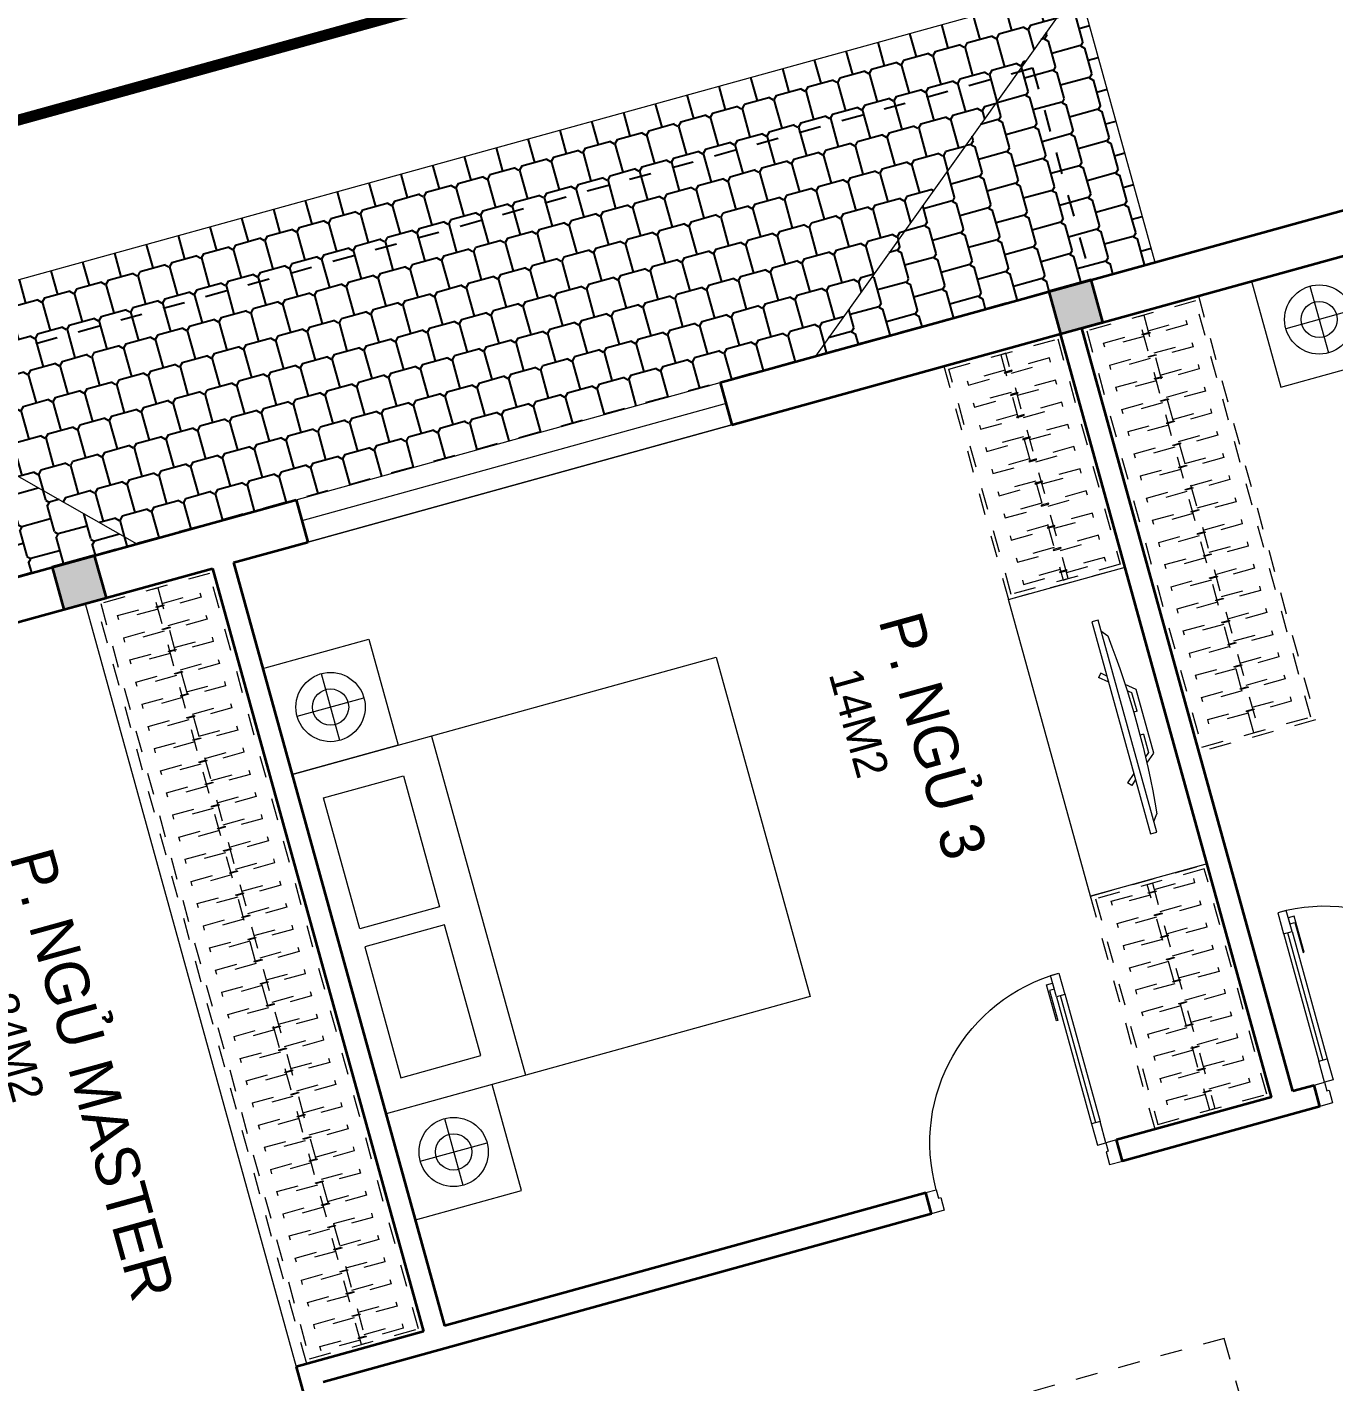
# Model space of a CAD drawing. Header units: metres. Extents: x 568332 to 569219, y 2065964 to 2066430.
# Drawn here: x 568442.3 to 568448.24, y 2066361.81 to 2066367.97 of the extents above; entities that cross this region are included whole.
import ezdxf

# ---------------------------------------------------------------- set-up
doc = ezdxf.new("R2010")
doc.units = ezdxf.units.M
for name, pattern in [('$AUDIT_BAD_LTYPE2', [0]), ('HIDDEN', [0.375, 0.25, -0.125]), ('HIDDEN2', [0.1875, 0.125, -0.0625]), ('X-5M-G-MB PHONGNGU$0$HIDDEN2', [0.1875, 0.125, -0.0625])]:
    doc.linetypes.add(name, pattern=pattern)
doc.layers.get('0').update_dxf_attribs({"linetype": 'CONTINUOUS'})
doc.layers.get('DEFPOINTS').update_dxf_attribs({"linetype": 'CONTINUOUS'})
for name, color, linetype, lineweight in [('-CONCRETE', 1, 'CONTINUOUS', 35), ('-DIM', 9, 'CONTINUOUS', 13), ('-DOOR', 137, 'CONTINUOUS', 9), ('-FURNITURE', 46, 'CONTINUOUS', 9), ('-KH', 143, 'CONTINUOUS', 13), ('-LINE1', 7, 'CONTINUOUS', 18), ('-WALL', 4, 'CONTINUOUS', 35), ('TEXT25', 2, 'CONTINUOUS', 13)]:
    doc.layers.add(name, color=color, linetype=linetype, lineweight=lineweight)
doc.layers.add('-RANH GIOI LO DAT', color=12, linetype='CONTINUOUS')
doc.layers.add('13. NET HATCH', color=252, linetype='CONTINUOUS')
doc.styles.add('SVN_AVO_thuong', font='')
doc.styles.add('T1', font='', dxfattribs={"height": 200})
doc.styles.get('SVN_AVO_thuong').set_extended_font_data('SVN-Avo')
doc.styles.get('T1').set_extended_font_data('VNgeometric Light')

# ---------------------------------------------------------------- blocks, each defined once
blk = doc.blocks.new('*U250')
at = {"linetype": 'X-5M-G-MB PHONGNGU$0$HIDDEN2'}
for points in [[(0, 600.0000000004657), (0, 0), (1199.92683835766, -3.773158211537314e-10), (1199.92683835766, 600.0000000000883)], [(1179.92683835766, 579.999661372015), (1179.92683835766, 19.99966137201513), (20, 20.00000000046566), (20, 580.0000000004657)], [(1179.92683835766, 286.6991212950972), (1179.92683835766, 313.099121295004), (20, 313.0991212953813), (19.99999859370291, 286.6991212952417)], [(113.7817614636733, 319.1750910408318), (109.4317788550979, 319.1750910408318), (109.4317788550979, 280.441767644881), (113.7817614636733, 280.441767644881)], [(227.7817614636733, 319.1750910407849), (223.4317788550979, 319.1750910407849), (223.4317788550979, 280.4417676448341), (227.7817614636733, 280.4417676448341)], [(341.7817614636733, 319.175091040738), (337.4317788550979, 319.175091040738), (337.4317788550979, 280.4417676447872), (341.7817614636733, 280.4417676447872)], [(455.7817614636733, 319.1750910406911), (451.4317788550979, 319.1750910406911), (451.4317788550979, 280.4417676447403), (455.7817614636733, 280.4417676447403)], [(569.7817614636733, 319.1750910406442), (565.431778855098, 319.1750910406442), (565.431778855098, 280.4417676446934), (569.7817614636733, 280.4417676446934)], [(683.7817614636733, 319.1750910405973), (679.431778855098, 319.1750910405973), (679.431778855098, 280.4417676446465), (683.7817614636733, 280.4417676446465)], [(797.7817614636733, 319.1750910405504), (793.431778855098, 319.1750910405504), (793.431778855098, 280.4417676445996), (797.7817614636733, 280.4417676445996)], [(911.7817614636733, 319.1750910405035), (907.431778855098, 319.1750910405035), (907.431778855098, 280.4417676445527), (911.7817614636733, 280.4417676445527)], [(1025.781761463673, 319.1750910404566), (1021.431778855098, 319.1750910404566), (1021.431778855098, 280.4417676445057), (1025.781761463673, 280.4417676445057)], [(1139.781761463673, 319.1750910404097), (1135.431778855098, 319.1750910404097), (1135.431778855098, 280.4417676444588), (1139.781761463673, 280.4417676444588)]]:
    blk.add_lwpolyline(points, close=True, dxfattribs=at)
for points in [[(122.2409142897814, 313.1103512093413), (122.2409142897814, 515.2497102723445), (100.1765458012815, 515.2497102723445), (100.1765458012815, 313.1103512093413)], [(236.2409142897814, 313.1103512092944), (236.2409142897814, 515.2497102722975), (214.1765458012815, 515.2497102722975), (214.1765458012815, 313.1103512092944)], [(350.2409142897814, 313.1103512092475), (350.2409142897814, 515.2497102722507), (328.1765458012815, 515.2497102722507), (328.1765458012815, 313.1103512092475)], [(464.2409142897814, 313.1103512092006), (464.2409142897814, 515.2497102722037), (442.1765458012815, 515.2497102722037), (442.1765458012815, 313.1103512092006)], [(578.2409142897814, 313.1103512091537), (578.2409142897814, 515.2497102721569), (556.1765458012815, 515.2497102721569), (556.1765458012815, 313.1103512091537)], [(692.2409142897814, 313.1103512091068), (692.2409142897814, 515.24971027211), (670.1765458012815, 515.24971027211), (670.1765458012815, 313.1103512091068)], [(806.2409142897814, 313.1103512090599), (806.2409142897814, 515.249710272063), (784.1765458012815, 515.249710272063), (784.1765458012815, 313.1103512090599)], [(920.2409142897814, 313.110351209013), (920.2409142897814, 515.2497102720162), (898.1765458012815, 515.2497102720162), (898.1765458012815, 313.110351209013)], [(1034.240914289781, 313.1103512089661), (1034.240914289781, 515.2497102719692), (1012.176545801281, 515.2497102719692), (1012.176545801281, 313.1103512089661)], [(1148.240914289781, 313.1103512089192), (1148.240914289781, 515.2497102719224), (1126.176545801281, 515.2497102719224), (1126.176545801281, 313.1103512089192)], [(100.1765458012815, 286.7103512094345), (100.1765458012815, 92.0852110228024), (122.2409142897814, 92.0852110228024), (122.2409142897814, 286.7103512094345)], [(214.1765458012815, 286.7103512093876), (214.1765458012815, 92.08521102275549), (236.2409142897814, 92.08521102275549), (236.2409142897814, 286.7103512093876)], [(328.1765458012815, 286.7103512093407), (328.1765458012815, 92.08521102270858), (350.2409142897814, 92.08521102270858), (350.2409142897814, 286.7103512093407)], [(442.1765458012815, 286.7103512092938), (442.1765458012815, 92.08521102266168), (464.2409142897814, 92.08521102266168), (464.2409142897814, 286.7103512092938)], [(556.1765458012815, 286.7103512092469), (556.1765458012815, 92.08521102261477), (578.2409142897814, 92.08521102261477), (578.2409142897814, 286.7103512092469)], [(670.1765458012815, 286.7103512092), (670.1765458012815, 92.08521102256786), (692.2409142897814, 92.08521102256786), (692.2409142897814, 286.7103512092)], [(784.1765458012815, 286.7103512091531), (784.1765458012815, 92.08521102252095), (806.2409142897814, 92.08521102252095), (806.2409142897814, 286.7103512091531)], [(898.1765458012815, 286.7103512091062), (898.1765458012815, 92.08521102247404), (920.2409142897814, 92.08521102247404), (920.2409142897814, 286.7103512091062)], [(1012.176545801281, 286.7103512090592), (1012.176545801281, 92.08521102242715), (1034.240914289781, 92.08521102242715), (1034.240914289781, 286.7103512090592)], [(1126.176545801281, 286.7103512090123), (1126.176545801281, 92.08521102238024), (1148.240914289781, 92.08521102238024), (1148.240914289781, 286.7103512090123)]]:
    blk.add_lwpolyline(points, dxfattribs=at)
blk = doc.blocks.new('*U252')
at = {"linetype": 'X-5M-G-MB PHONGNGU$0$HIDDEN2'}
for points in [[(0, 600.0000000004657), (0, 0), (3927.126403989389, -1.499470319333206e-09), (3927.126403989389, 599.9999999989661)], [(3907.126403989389, 579.9996613708928), (3907.126403989389, 19.99966137089297), (20, 20.00000000046566), (20, 580.0000000004657)], [(3907.126403989389, 286.6991212939751), (3907.126403989389, 313.0991212938819), (20, 313.0991212953813), (19.99999859370291, 286.6991212952417)], [(113.7817614636733, 319.1750910408318), (109.4317788550979, 319.1750910408318), (109.4317788550979, 280.441767644881), (113.7817614636733, 280.441767644881)], [(227.7817614636733, 319.1750910407849), (223.4317788550979, 319.1750910407849), (223.4317788550979, 280.4417676448341), (227.7817614636733, 280.4417676448341)], [(341.7817614636733, 319.175091040738), (337.4317788550979, 319.175091040738), (337.4317788550979, 280.4417676447872), (341.7817614636733, 280.4417676447872)], [(455.7817614636733, 319.1750910406911), (451.4317788550979, 319.1750910406911), (451.4317788550979, 280.4417676447403), (455.7817614636733, 280.4417676447403)], [(569.7817614636733, 319.1750910406442), (565.431778855098, 319.1750910406442), (565.431778855098, 280.4417676446934), (569.7817614636733, 280.4417676446934)], [(683.7817614636733, 319.1750910405973), (679.431778855098, 319.1750910405973), (679.431778855098, 280.4417676446465), (683.7817614636733, 280.4417676446465)], [(797.7817614636733, 319.1750910405504), (793.431778855098, 319.1750910405504), (793.431778855098, 280.4417676445996), (797.7817614636733, 280.4417676445996)], [(911.7817614636733, 319.1750910405035), (907.431778855098, 319.1750910405035), (907.431778855098, 280.4417676445527), (911.7817614636733, 280.4417676445527)], [(1025.781761463673, 319.1750910404566), (1021.431778855098, 319.1750910404566), (1021.431778855098, 280.4417676445057), (1025.781761463673, 280.4417676445057)], [(1139.781761463673, 319.1750910404097), (1135.431778855098, 319.1750910404097), (1135.431778855098, 280.4417676444588), (1139.781761463673, 280.4417676444588)], [(1253.781761463673, 319.1750910403628), (1249.431778855098, 319.1750910403628), (1249.431778855098, 280.4417676444119), (1253.781761463673, 280.4417676444119)], [(1367.781761463673, 319.1750910403159), (1363.431778855098, 319.1750910403159), (1363.431778855098, 280.441767644365), (1367.781761463673, 280.441767644365)], [(1481.781761463673, 319.175091040269), (1477.431778855098, 319.175091040269), (1477.431778855098, 280.4417676443181), (1481.781761463673, 280.4417676443181)], [(1595.781761463673, 319.175091040222), (1591.431778855098, 319.175091040222), (1591.431778855098, 280.4417676442712), (1595.781761463673, 280.4417676442712)], [(1709.781761463673, 319.1750910401751), (1705.431778855098, 319.1750910401751), (1705.431778855098, 280.4417676442243), (1709.781761463673, 280.4417676442243)], [(1823.781761463673, 319.1750910401282), (1819.431778855098, 319.1750910401282), (1819.431778855098, 280.4417676441774), (1823.781761463673, 280.4417676441774)], [(1937.781761463673, 319.1750910400813), (1933.431778855098, 319.1750910400813), (1933.431778855098, 280.4417676441305), (1937.781761463673, 280.4417676441305)], [(2051.781761463673, 319.1750910400344), (2047.431778855098, 319.1750910400344), (2047.431778855098, 280.4417676440836), (2051.781761463673, 280.4417676440836)], [(2165.781761463673, 319.1750910399875), (2161.431778855098, 319.1750910399875), (2161.431778855098, 280.4417676440366), (2165.781761463673, 280.4417676440366)], [(2279.781761463673, 319.1750910399406), (2275.431778855098, 319.1750910399406), (2275.431778855098, 280.4417676439897), (2279.781761463673, 280.4417676439897)], [(2393.781761463673, 319.1750910398937), (2389.431778855098, 319.1750910398937), (2389.431778855098, 280.4417676439429), (2393.781761463673, 280.4417676439429)], [(2507.781761463673, 319.1750910398468), (2503.431778855098, 319.1750910398468), (2503.431778855098, 280.441767643896), (2507.781761463673, 280.441767643896)], [(2621.781761463673, 319.1750910397999), (2617.431778855098, 319.1750910397999), (2617.431778855098, 280.4417676438491), (2621.781761463673, 280.4417676438491)], [(2735.781761463673, 319.1750910397529), (2731.431778855098, 319.1750910397529), (2731.431778855098, 280.4417676438021), (2735.781761463673, 280.4417676438021)], [(2849.781761463673, 319.175091039706), (2845.431778855098, 319.175091039706), (2845.431778855098, 280.4417676437552), (2849.781761463673, 280.4417676437552)], [(2963.781761463673, 319.1750910396592), (2959.431778855098, 319.1750910396592), (2959.431778855098, 280.4417676437083), (2963.781761463673, 280.4417676437083)], [(3077.781761463673, 319.1750910396123), (3073.431778855098, 319.1750910396123), (3073.431778855098, 280.4417676436614), (3077.781761463673, 280.4417676436614)], [(3191.781761463673, 319.1750910395654), (3187.431778855098, 319.1750910395654), (3187.431778855098, 280.4417676436145), (3191.781761463673, 280.4417676436145)], [(3305.781761463673, 319.1750910395184), (3301.431778855098, 319.1750910395184), (3301.431778855098, 280.4417676435676), (3305.781761463673, 280.4417676435676)], [(3419.781761463673, 319.1750910394715), (3415.431778855098, 319.1750910394715), (3415.431778855098, 280.4417676435207), (3419.781761463673, 280.4417676435207)], [(3533.781761463673, 319.1750910394246), (3529.431778855098, 319.1750910394246), (3529.431778855098, 280.4417676434738), (3533.781761463673, 280.4417676434738)], [(3647.781761463673, 319.1750910393777), (3643.431778855098, 319.1750910393777), (3643.431778855098, 280.4417676434269), (3647.781761463673, 280.4417676434269)], [(3761.781761463673, 319.1750910393308), (3757.431778855098, 319.1750910393308), (3757.431778855098, 280.44176764338), (3761.781761463673, 280.44176764338)], [(3875.781761463673, 319.1750910392839), (3871.431778855098, 319.1750910392839), (3871.431778855098, 280.441767643333), (3875.781761463673, 280.441767643333)]]:
    blk.add_lwpolyline(points, close=True, dxfattribs=at)
for points in [[(122.2409142897814, 313.1103512093413), (122.2409142897814, 515.2497102723445), (100.1765458012815, 515.2497102723445), (100.1765458012815, 313.1103512093413)], [(236.2409142897814, 313.1103512092944), (236.2409142897814, 515.2497102722975), (214.1765458012815, 515.2497102722975), (214.1765458012815, 313.1103512092944)], [(350.2409142897814, 313.1103512092475), (350.2409142897814, 515.2497102722507), (328.1765458012815, 515.2497102722507), (328.1765458012815, 313.1103512092475)], [(464.2409142897814, 313.1103512092006), (464.2409142897814, 515.2497102722037), (442.1765458012815, 515.2497102722037), (442.1765458012815, 313.1103512092006)], [(578.2409142897814, 313.1103512091537), (578.2409142897814, 515.2497102721569), (556.1765458012815, 515.2497102721569), (556.1765458012815, 313.1103512091537)], [(692.2409142897814, 313.1103512091068), (692.2409142897814, 515.24971027211), (670.1765458012815, 515.24971027211), (670.1765458012815, 313.1103512091068)], [(806.2409142897814, 313.1103512090599), (806.2409142897814, 515.249710272063), (784.1765458012815, 515.249710272063), (784.1765458012815, 313.1103512090599)], [(920.2409142897814, 313.110351209013), (920.2409142897814, 515.2497102720162), (898.1765458012815, 515.2497102720162), (898.1765458012815, 313.110351209013)], [(1034.240914289781, 313.1103512089661), (1034.240914289781, 515.2497102719692), (1012.176545801281, 515.2497102719692), (1012.176545801281, 313.1103512089661)], [(1148.240914289781, 313.1103512089192), (1148.240914289781, 515.2497102719224), (1126.176545801281, 515.2497102719224), (1126.176545801281, 313.1103512089192)], [(1262.240914289781, 313.1103512088723), (1262.240914289781, 515.2497102718754), (1240.176545801281, 515.2497102718754), (1240.176545801281, 313.1103512088723)], [(1376.240914289781, 313.1103512088254), (1376.240914289781, 515.2497102718285), (1354.176545801281, 515.2497102718285), (1354.176545801281, 313.1103512088254)], [(1490.240914289781, 313.1103512087785), (1490.240914289781, 515.2497102717816), (1468.176545801281, 515.2497102717816), (1468.176545801281, 313.1103512087785)], [(1604.240914289781, 313.1103512087315), (1604.240914289781, 515.2497102717347), (1582.176545801281, 515.2497102717347), (1582.176545801281, 313.1103512087315)], [(1718.240914289781, 313.1103512086846), (1718.240914289781, 515.2497102716878), (1696.176545801281, 515.2497102716878), (1696.176545801281, 313.1103512086846)], [(1832.240914289781, 313.1103512086377), (1832.240914289781, 515.2497102716409), (1810.176545801281, 515.2497102716409), (1810.176545801281, 313.1103512086377)], [(1946.240914289781, 313.1103512085908), (1946.240914289781, 515.2497102715939), (1924.176545801281, 515.2497102715939), (1924.176545801281, 313.1103512085908)], [(2060.240914289781, 313.1103512085439), (2060.240914289781, 515.2497102715471), (2038.176545801281, 515.2497102715471), (2038.176545801281, 313.1103512085439)], [(2174.240914289781, 313.110351208497), (2174.240914289781, 515.2497102715001), (2152.176545801281, 515.2497102715001), (2152.176545801281, 313.110351208497)], [(2288.240914289781, 313.1103512084501), (2288.240914289781, 515.2497102714533), (2266.176545801281, 515.2497102714533), (2266.176545801281, 313.1103512084501)], [(2402.240914289781, 313.1103512084032), (2402.240914289781, 515.2497102714063), (2380.176545801281, 515.2497102714063), (2380.176545801281, 313.1103512084032)], [(2516.240914289781, 313.1103512083563), (2516.240914289781, 515.2497102713594), (2494.176545801281, 515.2497102713594), (2494.176545801281, 313.1103512083563)], [(2630.240914289781, 313.1103512083094), (2630.240914289781, 515.2497102713126), (2608.176545801281, 515.2497102713126), (2608.176545801281, 313.1103512083094)], [(2744.240914289781, 313.1103512082624), (2744.240914289781, 515.2497102712656), (2722.176545801281, 515.2497102712656), (2722.176545801281, 313.1103512082624)], [(2858.240914289781, 313.1103512082155), (2858.240914289781, 515.2497102712188), (2836.176545801281, 515.2497102712188), (2836.176545801281, 313.1103512082155)], [(2972.240914289781, 313.1103512081687), (2972.240914289781, 515.2497102711718), (2950.176545801281, 515.2497102711718), (2950.176545801281, 313.1103512081687)], [(3086.240914289781, 313.1103512081218), (3086.240914289781, 515.2497102711249), (3064.176545801281, 515.2497102711249), (3064.176545801281, 313.1103512081218)], [(3200.240914289781, 313.1103512080749), (3200.240914289781, 515.249710271078), (3178.176545801281, 515.249710271078), (3178.176545801281, 313.1103512080749)], [(3314.240914289781, 313.1103512080279), (3314.240914289781, 515.2497102710311), (3292.176545801281, 515.2497102710311), (3292.176545801281, 313.1103512080279)], [(3428.240914289781, 313.110351207981), (3428.240914289781, 515.2497102709842), (3406.176545801281, 515.2497102709842), (3406.176545801281, 313.110351207981)], [(3542.240914289781, 313.1103512079341), (3542.240914289781, 515.2497102709373), (3520.176545801281, 515.2497102709373), (3520.176545801281, 313.1103512079341)], [(3656.240914289781, 313.1103512078872), (3656.240914289781, 515.2497102708903), (3634.176545801281, 515.2497102708903), (3634.176545801281, 313.1103512078872)], [(3770.240914289781, 313.1103512078403), (3770.240914289781, 515.2497102708435), (3748.176545801281, 515.2497102708435), (3748.176545801281, 313.1103512078403)], [(3884.240914289781, 313.1103512077934), (3884.240914289781, 515.2497102707965), (3862.176545801281, 515.2497102707965), (3862.176545801281, 313.1103512077934)], [(100.1765458012815, 286.7103512094345), (100.1765458012815, 92.0852110228024), (122.2409142897814, 92.0852110228024), (122.2409142897814, 286.7103512094345)], [(214.1765458012815, 286.7103512093876), (214.1765458012815, 92.08521102275549), (236.2409142897814, 92.08521102275549), (236.2409142897814, 286.7103512093876)], [(328.1765458012815, 286.7103512093407), (328.1765458012815, 92.08521102270858), (350.2409142897814, 92.08521102270858), (350.2409142897814, 286.7103512093407)], [(442.1765458012815, 286.7103512092938), (442.1765458012815, 92.08521102266168), (464.2409142897814, 92.08521102266168), (464.2409142897814, 286.7103512092938)], [(556.1765458012815, 286.7103512092469), (556.1765458012815, 92.08521102261477), (578.2409142897814, 92.08521102261477), (578.2409142897814, 286.7103512092469)], [(670.1765458012815, 286.7103512092), (670.1765458012815, 92.08521102256786), (692.2409142897814, 92.08521102256786), (692.2409142897814, 286.7103512092)], [(784.1765458012815, 286.7103512091531), (784.1765458012815, 92.08521102252095), (806.2409142897814, 92.08521102252095), (806.2409142897814, 286.7103512091531)], [(898.1765458012815, 286.7103512091062), (898.1765458012815, 92.08521102247404), (920.2409142897814, 92.08521102247404), (920.2409142897814, 286.7103512091062)], [(1012.176545801281, 286.7103512090592), (1012.176545801281, 92.08521102242715), (1034.240914289781, 92.08521102242715), (1034.240914289781, 286.7103512090592)], [(1126.176545801281, 286.7103512090123), (1126.176545801281, 92.08521102238024), (1148.240914289781, 92.08521102238024), (1148.240914289781, 286.7103512090123)], [(1240.176545801281, 286.7103512089654), (1240.176545801281, 92.08521102233333), (1262.240914289781, 92.08521102233333), (1262.240914289781, 286.7103512089654)], [(1354.176545801281, 286.7103512089186), (1354.176545801281, 92.08521102228642), (1376.240914289781, 92.08521102228642), (1376.240914289781, 286.7103512089186)], [(1468.176545801281, 286.7103512088717), (1468.176545801281, 92.0852110222395), (1490.240914289781, 92.0852110222395), (1490.240914289781, 286.7103512088717)], [(1582.176545801281, 286.7103512088247), (1582.176545801281, 92.0852110221926), (1604.240914289781, 92.0852110221926), (1604.240914289781, 286.7103512088247)], [(1696.176545801281, 286.7103512087778), (1696.176545801281, 92.0852110221457), (1718.240914289781, 92.0852110221457), (1718.240914289781, 286.7103512087778)], [(1810.176545801281, 286.7103512087309), (1810.176545801281, 92.08521102209879), (1832.240914289781, 92.08521102209879), (1832.240914289781, 286.7103512087309)], [(1924.176545801281, 286.710351208684), (1924.176545801281, 92.08521102205188), (1946.240914289781, 92.08521102205188), (1946.240914289781, 286.710351208684)], [(2038.176545801281, 286.7103512086371), (2038.176545801281, 92.08521102200497), (2060.240914289781, 92.08521102200497), (2060.240914289781, 286.7103512086371)], [(2152.176545801281, 286.7103512085902), (2152.176545801281, 92.08521102195806), (2174.240914289781, 92.08521102195806), (2174.240914289781, 286.7103512085902)], [(2266.176545801281, 286.7103512085433), (2266.176545801281, 92.08521102191116), (2288.240914289781, 92.08521102191116), (2288.240914289781, 286.7103512085433)], [(2380.176545801281, 286.7103512084964), (2380.176545801281, 92.08521102186425), (2402.240914289781, 92.08521102186425), (2402.240914289781, 286.7103512084964)], [(2494.176545801281, 286.7103512084495), (2494.176545801281, 92.08521102181734), (2516.240914289781, 92.08521102181734), (2516.240914289781, 286.7103512084495)], [(2608.176545801281, 286.7103512084026), (2608.176545801281, 92.08521102177043), (2630.240914289781, 92.08521102177043), (2630.240914289781, 286.7103512084026)], [(2722.176545801281, 286.7103512083556), (2722.176545801281, 92.08521102172352), (2744.240914289781, 92.08521102172352), (2744.240914289781, 286.7103512083556)], [(2836.176545801281, 286.7103512083087), (2836.176545801281, 92.08521102167663), (2858.240914289781, 92.08521102167663), (2858.240914289781, 286.7103512083087)], [(2950.176545801281, 286.7103512082618), (2950.176545801281, 92.08521102162972), (2972.240914289781, 92.08521102162972), (2972.240914289781, 286.7103512082618)], [(3064.176545801281, 286.7103512082149), (3064.176545801281, 92.08521102158281), (3086.240914289781, 92.08521102158281), (3086.240914289781, 286.7103512082149)], [(3178.176545801281, 286.710351208168), (3178.176545801281, 92.0852110215359), (3200.240914289781, 92.0852110215359), (3200.240914289781, 286.710351208168)], [(3292.176545801281, 286.7103512081211), (3292.176545801281, 92.08521102148899), (3314.240914289781, 92.08521102148899), (3314.240914289781, 286.7103512081211)], [(3406.176545801281, 286.7103512080742), (3406.176545801281, 92.08521102144209), (3428.240914289781, 92.08521102144209), (3428.240914289781, 286.7103512080742)], [(3520.176545801281, 286.7103512080273), (3520.176545801281, 92.08521102139518), (3542.240914289781, 92.08521102139518), (3542.240914289781, 286.7103512080273)], [(3634.176545801281, 286.7103512079804), (3634.176545801281, 92.08521102134827), (3656.240914289781, 92.08521102134827), (3656.240914289781, 286.7103512079804)], [(3748.176545801281, 286.7103512079335), (3748.176545801281, 92.08521102130136), (3770.240914289781, 92.08521102130136), (3770.240914289781, 286.7103512079335)], [(3862.176545801281, 286.7103512078866), (3862.176545801281, 92.08521102125445), (3884.240914289781, 92.08521102125445), (3884.240914289781, 286.7103512078866)]]:
    blk.add_lwpolyline(points, dxfattribs=at)
blk = doc.blocks.new('*U149')
at = {"linetype": '$AUDIT_BAD_LTYPE2'}
for p, q in [((70, 100), (70, 699.9999999999982)), ((90, 699.9999999999982), (90, 100))]:
    blk.add_line(p, q, dxfattribs=at)
for points in [[(50, 699.9999999999982), (90, 699.9999999999982), (90, 799.9999999999982), (50, 799.9999999999982), (50, 699.9999999999982)], [(50, 702.9059272893337), (50, 100)], [(50, 100), (90, 100), (90, 0), (50, 0), (50, 100)]]:
    blk.add_lwpolyline(points)
for points in [[(118.2698876160139, 594.5156181119073), (118.2698876160139, 764.1349438079906), (90, 764.1349438079906), (90, 735.8650561920058), (112.6159100928053, 735.8650561920058), (112.6159100928053, 594.5156181119073)], [(0, 0), (50, 0), (50, -40), (60, -40), (60, -99.99999999999272), (0, -99.99999999999272)], [(899.9999999999982, 1.3252863207713e-28), (849.9999999999982, 1.3252863207713e-28), (849.9999999999982, -40.00000000000001), (839.9999999999982, -40.00000000000001), (839.9999999999982, -99.99999999999272), (899.9999999999982, -99.99999999999272)]]:
    blk.add_lwpolyline(points, close=True)
at = {"linetype": '$AUDIT_BAD_LTYPE2', "ltscale": 0.3}
blk.add_arc((50, 0), 799.9999999999982, 0, 90, dxfattribs=at)
blk = doc.blocks.new('*U168')
at = {"linetype": 'X-5M-G-MB PHONGNGU$0$HIDDEN2'}
for points in [[(0, 600.0000000004657), (0, 0), (2181.818181820297, -7.813323814654285e-10), (2181.818181820297, 599.9999999996843)], [(2161.818181820297, 579.999661371611), (2161.818181820297, 19.99966137161111), (20, 20.00000000046566), (20, 580.0000000004657)], [(2161.818181820297, 286.6991212946932), (2161.818181820297, 313.0991212946), (20, 313.0991212953813), (19.99999859370291, 286.6991212952417)], [(113.7817614636733, 319.1750910408318), (109.4317788550979, 319.1750910408318), (109.4317788550979, 280.441767644881), (113.7817614636733, 280.441767644881)], [(227.7817614636733, 319.1750910407849), (223.4317788550979, 319.1750910407849), (223.4317788550979, 280.4417676448341), (227.7817614636733, 280.4417676448341)], [(341.7817614636733, 319.175091040738), (337.4317788550979, 319.175091040738), (337.4317788550979, 280.4417676447872), (341.7817614636733, 280.4417676447872)], [(455.7817614636733, 319.1750910406911), (451.4317788550979, 319.1750910406911), (451.4317788550979, 280.4417676447403), (455.7817614636733, 280.4417676447403)], [(569.7817614636733, 319.1750910406442), (565.431778855098, 319.1750910406442), (565.431778855098, 280.4417676446934), (569.7817614636733, 280.4417676446934)], [(683.7817614636733, 319.1750910405973), (679.431778855098, 319.1750910405973), (679.431778855098, 280.4417676446465), (683.7817614636733, 280.4417676446465)], [(797.7817614636733, 319.1750910405504), (793.431778855098, 319.1750910405504), (793.431778855098, 280.4417676445996), (797.7817614636733, 280.4417676445996)], [(911.7817614636733, 319.1750910405035), (907.431778855098, 319.1750910405035), (907.431778855098, 280.4417676445527), (911.7817614636733, 280.4417676445527)], [(1025.781761463673, 319.1750910404566), (1021.431778855098, 319.1750910404566), (1021.431778855098, 280.4417676445057), (1025.781761463673, 280.4417676445057)], [(1139.781761463673, 319.1750910404097), (1135.431778855098, 319.1750910404097), (1135.431778855098, 280.4417676444588), (1139.781761463673, 280.4417676444588)], [(1253.781761463673, 319.1750910403628), (1249.431778855098, 319.1750910403628), (1249.431778855098, 280.4417676444119), (1253.781761463673, 280.4417676444119)], [(1367.781761463673, 319.1750910403159), (1363.431778855098, 319.1750910403159), (1363.431778855098, 280.441767644365), (1367.781761463673, 280.441767644365)], [(1481.781761463673, 319.175091040269), (1477.431778855098, 319.175091040269), (1477.431778855098, 280.4417676443181), (1481.781761463673, 280.4417676443181)], [(1595.781761463673, 319.175091040222), (1591.431778855098, 319.175091040222), (1591.431778855098, 280.4417676442712), (1595.781761463673, 280.4417676442712)], [(1709.781761463673, 319.1750910401751), (1705.431778855098, 319.1750910401751), (1705.431778855098, 280.4417676442243), (1709.781761463673, 280.4417676442243)], [(1823.781761463673, 319.1750910401282), (1819.431778855098, 319.1750910401282), (1819.431778855098, 280.4417676441774), (1823.781761463673, 280.4417676441774)], [(1937.781761463673, 319.1750910400813), (1933.431778855098, 319.1750910400813), (1933.431778855098, 280.4417676441305), (1937.781761463673, 280.4417676441305)], [(2051.781761463673, 319.1750910400344), (2047.431778855098, 319.1750910400344), (2047.431778855098, 280.4417676440836), (2051.781761463673, 280.4417676440836)]]:
    blk.add_lwpolyline(points, close=True, dxfattribs=at)
for points in [[(122.2409142897814, 313.1103512093413), (122.2409142897814, 515.2497102723445), (100.1765458012815, 515.2497102723445), (100.1765458012815, 313.1103512093413)], [(236.2409142897814, 313.1103512092944), (236.2409142897814, 515.2497102722975), (214.1765458012815, 515.2497102722975), (214.1765458012815, 313.1103512092944)], [(350.2409142897814, 313.1103512092475), (350.2409142897814, 515.2497102722507), (328.1765458012815, 515.2497102722507), (328.1765458012815, 313.1103512092475)], [(464.2409142897814, 313.1103512092006), (464.2409142897814, 515.2497102722037), (442.1765458012815, 515.2497102722037), (442.1765458012815, 313.1103512092006)], [(578.2409142897814, 313.1103512091537), (578.2409142897814, 515.2497102721569), (556.1765458012815, 515.2497102721569), (556.1765458012815, 313.1103512091537)], [(692.2409142897814, 313.1103512091068), (692.2409142897814, 515.24971027211), (670.1765458012815, 515.24971027211), (670.1765458012815, 313.1103512091068)], [(806.2409142897814, 313.1103512090599), (806.2409142897814, 515.249710272063), (784.1765458012815, 515.249710272063), (784.1765458012815, 313.1103512090599)], [(920.2409142897814, 313.110351209013), (920.2409142897814, 515.2497102720162), (898.1765458012815, 515.2497102720162), (898.1765458012815, 313.110351209013)], [(1034.240914289781, 313.1103512089661), (1034.240914289781, 515.2497102719692), (1012.176545801281, 515.2497102719692), (1012.176545801281, 313.1103512089661)], [(1148.240914289781, 313.1103512089192), (1148.240914289781, 515.2497102719224), (1126.176545801281, 515.2497102719224), (1126.176545801281, 313.1103512089192)], [(1262.240914289781, 313.1103512088723), (1262.240914289781, 515.2497102718754), (1240.176545801281, 515.2497102718754), (1240.176545801281, 313.1103512088723)], [(1376.240914289781, 313.1103512088254), (1376.240914289781, 515.2497102718285), (1354.176545801281, 515.2497102718285), (1354.176545801281, 313.1103512088254)], [(1490.240914289781, 313.1103512087785), (1490.240914289781, 515.2497102717816), (1468.176545801281, 515.2497102717816), (1468.176545801281, 313.1103512087785)], [(1604.240914289781, 313.1103512087315), (1604.240914289781, 515.2497102717347), (1582.176545801281, 515.2497102717347), (1582.176545801281, 313.1103512087315)], [(1718.240914289781, 313.1103512086846), (1718.240914289781, 515.2497102716878), (1696.176545801281, 515.2497102716878), (1696.176545801281, 313.1103512086846)], [(1832.240914289781, 313.1103512086377), (1832.240914289781, 515.2497102716409), (1810.176545801281, 515.2497102716409), (1810.176545801281, 313.1103512086377)], [(1946.240914289781, 313.1103512085908), (1946.240914289781, 515.2497102715939), (1924.176545801281, 515.2497102715939), (1924.176545801281, 313.1103512085908)], [(2060.240914289781, 313.1103512085439), (2060.240914289781, 515.2497102715471), (2038.176545801281, 515.2497102715471), (2038.176545801281, 313.1103512085439)], [(100.1765458012815, 286.7103512094345), (100.1765458012815, 92.0852110228024), (122.2409142897814, 92.0852110228024), (122.2409142897814, 286.7103512094345)], [(214.1765458012815, 286.7103512093876), (214.1765458012815, 92.08521102275549), (236.2409142897814, 92.08521102275549), (236.2409142897814, 286.7103512093876)], [(328.1765458012815, 286.7103512093407), (328.1765458012815, 92.08521102270858), (350.2409142897814, 92.08521102270858), (350.2409142897814, 286.7103512093407)], [(442.1765458012815, 286.7103512092938), (442.1765458012815, 92.08521102266168), (464.2409142897814, 92.08521102266168), (464.2409142897814, 286.7103512092938)], [(556.1765458012815, 286.7103512092469), (556.1765458012815, 92.08521102261477), (578.2409142897814, 92.08521102261477), (578.2409142897814, 286.7103512092469)], [(670.1765458012815, 286.7103512092), (670.1765458012815, 92.08521102256786), (692.2409142897814, 92.08521102256786), (692.2409142897814, 286.7103512092)], [(784.1765458012815, 286.7103512091531), (784.1765458012815, 92.08521102252095), (806.2409142897814, 92.08521102252095), (806.2409142897814, 286.7103512091531)], [(898.1765458012815, 286.7103512091062), (898.1765458012815, 92.08521102247404), (920.2409142897814, 92.08521102247404), (920.2409142897814, 286.7103512091062)], [(1012.176545801281, 286.7103512090592), (1012.176545801281, 92.08521102242715), (1034.240914289781, 92.08521102242715), (1034.240914289781, 286.7103512090592)], [(1126.176545801281, 286.7103512090123), (1126.176545801281, 92.08521102238024), (1148.240914289781, 92.08521102238024), (1148.240914289781, 286.7103512090123)], [(1240.176545801281, 286.7103512089654), (1240.176545801281, 92.08521102233333), (1262.240914289781, 92.08521102233333), (1262.240914289781, 286.7103512089654)], [(1354.176545801281, 286.7103512089186), (1354.176545801281, 92.08521102228642), (1376.240914289781, 92.08521102228642), (1376.240914289781, 286.7103512089186)], [(1468.176545801281, 286.7103512088717), (1468.176545801281, 92.0852110222395), (1490.240914289781, 92.0852110222395), (1490.240914289781, 286.7103512088717)], [(1582.176545801281, 286.7103512088247), (1582.176545801281, 92.0852110221926), (1604.240914289781, 92.0852110221926), (1604.240914289781, 286.7103512088247)], [(1696.176545801281, 286.7103512087778), (1696.176545801281, 92.0852110221457), (1718.240914289781, 92.0852110221457), (1718.240914289781, 286.7103512087778)], [(1810.176545801281, 286.7103512087309), (1810.176545801281, 92.08521102209879), (1832.240914289781, 92.08521102209879), (1832.240914289781, 286.7103512087309)], [(1924.176545801281, 286.710351208684), (1924.176545801281, 92.08521102205188), (1946.240914289781, 92.08521102205188), (1946.240914289781, 286.710351208684)], [(2038.176545801281, 286.7103512086371), (2038.176545801281, 92.08521102200497), (2060.240914289781, 92.08521102200497), (2060.240914289781, 286.7103512086371)]]:
    blk.add_lwpolyline(points, dxfattribs=at)
blk = doc.blocks.new('XR.MB.LM123$0$tvi 1')
blk.add_lwpolyline([(28.54445810673496, -2.291926648467779e-10), (28.54445810673496, -999.9999999999964), (-7.275957614183426e-12, -1000), (0, 0)], close=True)
for points in [[(28.54445810680045, -50.31958968611434), (52.37372755713295, -80.86315460130209)], [(-24.09820395050338, -235.5599978379832), (-39.09879504836863, -251.7939635238108)], [(0, -255.9952397129928), (-24.09820395050338, -235.5599978379832)], [(0, -284.7849796677438), (-39.09879504836863, -251.7939635238108)], [(69.66229681991535, -315.0836646851385), (111.1934016081432, -350.2927865858655), (111.193401608034, -649.712917566063), (69.68611289083492, -684.9110379843005)], [(89.09002233762294, -445.7449799550195), (89.09002233762294, -359.9578938602899), (70.91298945683957, -344.6203678706661)], [(89.09002233762294, -445.7449799550195), (73.49991829216015, -445.7449799550232)], [(89.09002233768115, -554.2550200447404), (89.09002233773936, -640.0421061392371), (70.91298945678864, -655.3796321293303)], [(89.09002233768115, -554.2550200447404), (73.49991829216015, -554.2550200447404)], [(0, -715.2150203320198), (-39.09879504836863, -748.2060364759491)], [(-24.09820395050338, -764.4400021620095), (-39.09879504836863, -748.2060364759491)], [(0, -744.004760287), (-24.09820395050338, -764.4400021620095)], [(28.54445810674224, -949.680410313882), (52.37372755713295, -919.1368453984578)]]:
    blk.add_lwpolyline(points)
blk.add_arc((-4025.16618952866, -499.9999999999964), 4099.025185406737, 354.1310878512652, 5.868912148527433)
blk = doc.blocks.new('G1600')
for p, q in [((137477.0741823114, -212827.2147267315), (139077.0741823114, -212827.2147267327)), ((137227.6935681712, -213391.7193460799), (137227.6935681718, -213076.8871672568)), ((139326.4547964507, -213391.7193460799), (139326.4547964501, -213076.8871672568)), ((137385.1096575831, -213234.3032566686), (137070.2774787599, -213234.3032566681)), ((139169.0387070388, -213234.3032566686), (139483.870885862, -213234.3032566681))]:
    blk.add_line(p, q)
blk.add_lwpolyline([(137477.074182311, -213484.2147267315), (137477.0741823123, -211484.2147267315), (139077.0741823123, -211484.2147267327), (139077.074182311, -213484.2147267327), (137477.074182311, -213484.2147267315)])
for points in [[(136977.074182316, -213484.2147267311), (136977.0741823163, -212984.3917867657), (137477.0741823113, -212984.3917867661), (137477.074182311, -213484.2147267315)], [(137617.074182311, -213375.2147267316), (137617.0741823112, -212998.7147267316), (138234.5741823112, -212998.714726732), (138234.574182311, -213375.214726732)], [(138937.074182311, -213375.2147267325), (138937.0741823112, -212998.7147267325), (138319.5741823112, -212998.7147267321), (138319.574182311, -213375.2147267321)], [(139577.0741823059, -213484.2147267331), (139577.0741823062, -212984.3917867677), (139077.0741823113, -212984.3917867673), (139077.074182311, -213484.2147267327)]]:
    blk.add_lwpolyline(points, close=True)
for centre, radius in [((137227.6935681715, -213234.3032566684), 157.4160894116067), ((139326.4547964504, -213234.3032566684), 157.4160894116067), ((137227.6935681715, -213234.3032566684), 82.41608941160666), ((139326.4547964504, -213234.3032566684), 82.41608941160666)]:
    blk.add_circle(centre, radius)
blk = doc.blocks.new('A$C5C575821')
at = {"layer": '-CONCRETE'}
h = blk.add_hatch(color=256, dxfattribs=at)
h.dxf.hatch_style = 1
h.paths.add_polyline_path([(-0.00237559899687767, 200.0000000000146), (-0.00237559899687767, 1.455191522836685e-11), (199.9976244010031, 1.455191522836685e-11), (199.9976244010031, 200.0000000000146)])
blk.add_lwpolyline([(-0.00237559899687767, 1.455191522836685e-11), (199.9976244010031, 1.455191522836685e-11), (199.9976244010031, 200.0000000000146), (-0.00237559899687767, 200.0000000000146)], close=True, dxfattribs=at)
blk = doc.blocks.new('A$C4D045CFB')
at = {"layer": '13. NET HATCH'}
h = blk.add_hatch(dxfattribs=at)
h.set_pattern_fill('MAIGO-12', color=256, scale=300, angle=180)
h.set_pattern_definition([(180, (-90, 1.102182119232618e-14), (-75.00000000000001, -150), [120, -30, 120, -30]), (270, (-75, -14.99999999999999), (74.99999999999997, -150), [135, -165]), (225, (-60, 7.34788079488412e-15), (-75.00000000142688, -150.0000000028537), [21.213203436, -403.0508652]), (315, (-90, 1.102182119232618e-14), (75.00000000142684, -150.0000000028537), [21.213203436, -403.0508652])])
h.paths.add_polyline_path([(1299.999119955668, 6100.494044825784), (1299.953723877203, 5215.284894083044), (1299.999119955668, 5229.592269479996), (1299.999119955668, 4500.000660992693), (-0.0008800443320069462, 6100.494044825784)])
h = blk.add_hatch(dxfattribs=at)
h.set_pattern_fill('MAIGO-12', color=256, scale=300, angle=270)
h.set_pattern_definition([(270, (-1.653273178848927e-14, -90), (150, -75.00000000000003), [120, -30, 120, -30]), (0, (14.99999999999999, -75), (150, 74.99999999999996), [135, -165]), (315, (-1.102182119232618e-14, -60), (150.0000000028537, -75.0000000014269), [21.213203436, -403.0508652]), (45, (-1.653273178848927e-14, -90), (150.0000000028537, 75.00000000142683), [21.213203436, -403.0508652])])
h.paths.add_polyline_path([(-0.0008800443320069462, 6100.494044825784), (1299.999119955668, 4500.000660992693), (1299.999119955668, 1300.000660992693), (-0.0008800443320069462, 0.000660992693156004)])
h = blk.add_hatch(dxfattribs=at)
h.set_pattern_fill('MAIGO-12', color=256, scale=300)
h.set_pattern_definition([(0, (90, 0), (75, 150), [120, -30, 120, -30]), (90, (75, 15), (-74.99999999999999, 150), [135, -165]), (45, (60, 0), (75.00000000142687, 150.0000000028537), [21.213203436, -403.0508652]), (135, (90, 0), (-75.00000000142686, 150.0000000028537), [21.213203436, -403.0508652])])
h.paths.add_polyline_path([(1299.999119955668, 1300.000660992693), (1299.999119955668, 0.000660992693156004), (-0.0008800443320069462, 0.000660992693156004)])
at = {"layer": '-LINE1'}
for p, q in [((-0.0008800443320069462, 0.000660992693156004), (-0.0008800443320069462, 6100.494044825784)), ((-0.0008800443320069462, 6100.494044825784), (1299.999119955668, 6100.494044825784)), ((-0.0008800443320069462, 6100.494044825784), (1299.999119955668, 4500.000660992693)), ((-0.0008800443320069462, 0.000660992693156004), (1299.999119955668, 1300.000660992693)), ((1299.999119955668, 0.000660992693156004), (-0.0008800443320069462, 0.000660992693156004))]:
    blk.add_line(p, q, dxfattribs=at)
at = {"layer": 'DEFPOINTS', "linetype": 'HIDDEN', "ltscale": 5}
blk.add_lwpolyline([(1299.999119955668, 300.0006609926932), (299.999119955668, 300.0006609926932), (299.999119955668, 5800.494044825784), (1299.999119955668, 5800.494044825784)], close=True, dxfattribs=at)
blk = doc.blocks.new('M42-T3')
at = {"layer": '-DOOR'}
blk.add_line((197351.3915062143, -1690119.072465022), (197351.557329081, -1692119.072465027), dxfattribs=at)
blk.add_lwpolyline([(197251.55732856, -1692119.07246501), (197251.3915056933, -1690119.072465004), (197451.3915067353, -1690119.072465039), (197451.557329602, -1692119.072465045)], close=True, dxfattribs=at)
at = {"layer": '-FURNITURE'}
blk.add_line((197451.4246713105, -1693169.061550885), (201051.2905416314, -1693169.061550885), dxfattribs=at)
blk.add_lwpolyline([(199951.3576064707, -1688569.061550885), (199951.3576064709, -1689119.061550886), (198551.3576064714, -1689119.061550886), (198551.3576064712, -1688569.061550885)], close=True, dxfattribs=at)
at = {"layer": '-KH', "linetype": 'HIDDEN2', "ltscale": 5}
blk.add_lwpolyline([(202051.4246713105, -1692569.061550885), (203551.4246713104, -1692569.061550885), (203551.4246713104, -1689069.061550885), (202051.4246713105, -1689069.061550885)], close=True, dxfattribs=at)
at = {"layer": '-RANH GIOI LO DAT', "linetype": 'HIDDEN', "ltscale": 10, "const_width": 50}
blk.add_lwpolyline([(195251.4246717873, -1682316.943755508), (195251.4246708485, -1700317.699679256), (204251.4246713105, -1700256.6558069), (204251.4246713105, -1682316.943755031)], close=True, dxfattribs=at)
at = {"layer": '-WALL'}
for p, q in [((197251.4744591738, -1690119.094925899), (197251.4246713105, -1684319.042819391)), ((197451.4246713105, -1688469.061550885), (197451.4246713105, -1684519.042819391)), ((201151.2905416314, -1688369.061550885), (201050.719177192, -1688369.061550885)), ((201051.2905416314, -1688369.061550885), (201051.2905416313, -1688469.061550885)), ((201151.2905416313, -1688369.061550885), (201151.2905416313, -1689300.507502464)), ((201051.2905416313, -1688469.061550885), (197451.4246713105, -1688469.061550885)), ((197451.4744591738, -1690119.094925934), (197451.4246713105, -1688569.061550885)), ((201051.2905416314, -1688569.061550885), (197451.4246713105, -1688569.061550885)), ((201051.2905416313, -1688569.061550885), (201051.2905416314, -1689300.507502464)), ((201151.2905416313, -1689300.507502464), (201051.2905416313, -1689300.507502464)), ((197251.4744591738, -1690119.094925899), (197451.557329602, -1690119.094925934)), ((201151.2905416314, -1690200.507502464), (201051.2905416314, -1690200.507502464)), ((201051.2905416314, -1690200.507502464), (201051.2905416314, -1692469.061550885)), ((201151.2905416314, -1690200.507502464), (201151.2905416313, -1693069.061550885)), ((197251.4088725122, -1697822.327208055), (197251.4744591738, -1692119.07246501)), ((197251.4744591738, -1692119.07246501), (197451.8522882901, -1692119.072465045)), ((197451.4246713105, -1692469.061550885), (197451.4744591738, -1692119.072465045)), ((197451.4246713105, -1692469.061550885), (201051.2905416314, -1692469.061550885)), ((197451.4246713105, -1692569.061550885), (201051.2905416314, -1692569.061550885)), ((197451.4246713105, -1697702.721800863), (197451.4246713105, -1692569.061550885)), ((201051.2905416314, -1692569.061550885), (201051.2905416314, -1693169.061550885)), ((201051.2905416314, -1693169.061550885), (201251.2905416313, -1693169.061550885))]:
    blk.add_line(p, q, dxfattribs=at)
blk.add_line((197451.3914993909, -1692119.094925957), (197451.557329602, -1690119.094925934))
at = {"layer": '-DOOR', "rotation": 90.00000000000001}
blk.add_blockref('*U149', (201050.719177192, -1688369.061550885), dxfattribs=at)
at = {"layer": '-DOOR', "xscale": -1, "rotation": 90}
blk.add_blockref('*U149', (201050.719177192, -1689300.507502464), dxfattribs=at)
at = {"layer": '-FURNITURE', "rotation": 270}
blk.add_blockref('G1600', (410935.6393980426, -1548091.987368579), dxfattribs=at)
at = {"layer": '-FURNITURE', "extrusion": (0, 0, -1), "xscale": 0.916666666665974, "yscale": 0.916666666665974, "zscale": -0.916666666665974, "rotation": 180}
for name, p in [('*U168', (-197451.4246713105, -1687919.061550885)), ('*U252', (-197451.4246713105, -1692569.061550885))]:
    blk.add_blockref(name, p, dxfattribs=at)
at = {"layer": '-FURNITURE', "extrusion": (0, 0, -1), "yscale": 0.916666666665974, "zscale": -0.916666666665974}
for p, xscale in [((-197451.424671311, -1689119.061550885), -0.916666666665974), ((-201051.2905416313, -1689119.061550885), 0.916666666665974)]:
    blk.add_blockref('*U250', p, dxfattribs=dict(at, xscale=xscale))
at = {"layer": '-FURNITURE', "extrusion": (0, 0, -1), "rotation": 89.99631027759172}
blk.add_blockref('XR.MB.LM123$0$tvi 1', (-199751.3576054196, -1688780.222753177), dxfattribs=at)
at = {"layer": '-FURNITURE'}
blk.add_blockref('G1600', (60974.2834241589, -1478984.846824153), dxfattribs=at)
at = {"layer": '-WALL'}
for name, p in [('A$C4D045CFB', (195951.4231757557, -1694169.308903795)), ('A$C5C575821', (197251.4246713104, -1688569.061550885)), ('A$C5C575821', (197251.4246713104, -1693269.061550885))]:
    blk.add_blockref(name, p, dxfattribs=at)
at = {"layer": 'TEXT25'}
for s, height, style, p in [('P. NGỦ 3', 200, 'SVN_AVO_thuong', (198485.2949539274, -1689714.218577961)), ('14M2', 150, 'T1', (198660.6052983964, -1689997.486964333)), ('P. NGỦ MASTER', 200, 'SVN_AVO_thuong', (198467.6601222397, -1693807.438505998)), ('24M2', 150, 'T1', (199058.0295818718, -1694090.706892371))]:
    blk.add_text(s, height=height, rotation=359.9999999899487, dxfattribs=dict(at, style=style)).set_placement(p)
blk = doc.blocks.new('M43-T3')
at = {"layer": '-RANH GIOI LO DAT', "linetype": 'HIDDEN', "ltscale": 10, "const_width": 50}
blk.add_lwpolyline([(194731.978099804, -1748256.687648606), (194731.978099804, -1766318.487446141), (203731.9780993421, -1766257.443572831), (203731.9781002809, -1748256.687648606)], close=True, dxfattribs=at)

msp = doc.modelspace()

# ---------------------------------------------------------------- block references
at = {"layer": '-DIM', "xscale": 0.001, "yscale": 0.001, "zscale": 0.001, "rotation": 285.4590240819714}
msp.add_blockref('M42-T3', (570021.8423529998, 2067006.973428244), dxfattribs=at)

# ---------------------------------------------------------------- next in the draw order: block references
at = {"layer": '-DIM', "xscale": 0.001, "yscale": 0.001, "zscale": 0.001, "rotation": 285.4590240789451}
msp.add_blockref('M43-T3', (570083.1360001077, 2067032.723349315), dxfattribs=at)

doc.saveas('drawing.dxf')
